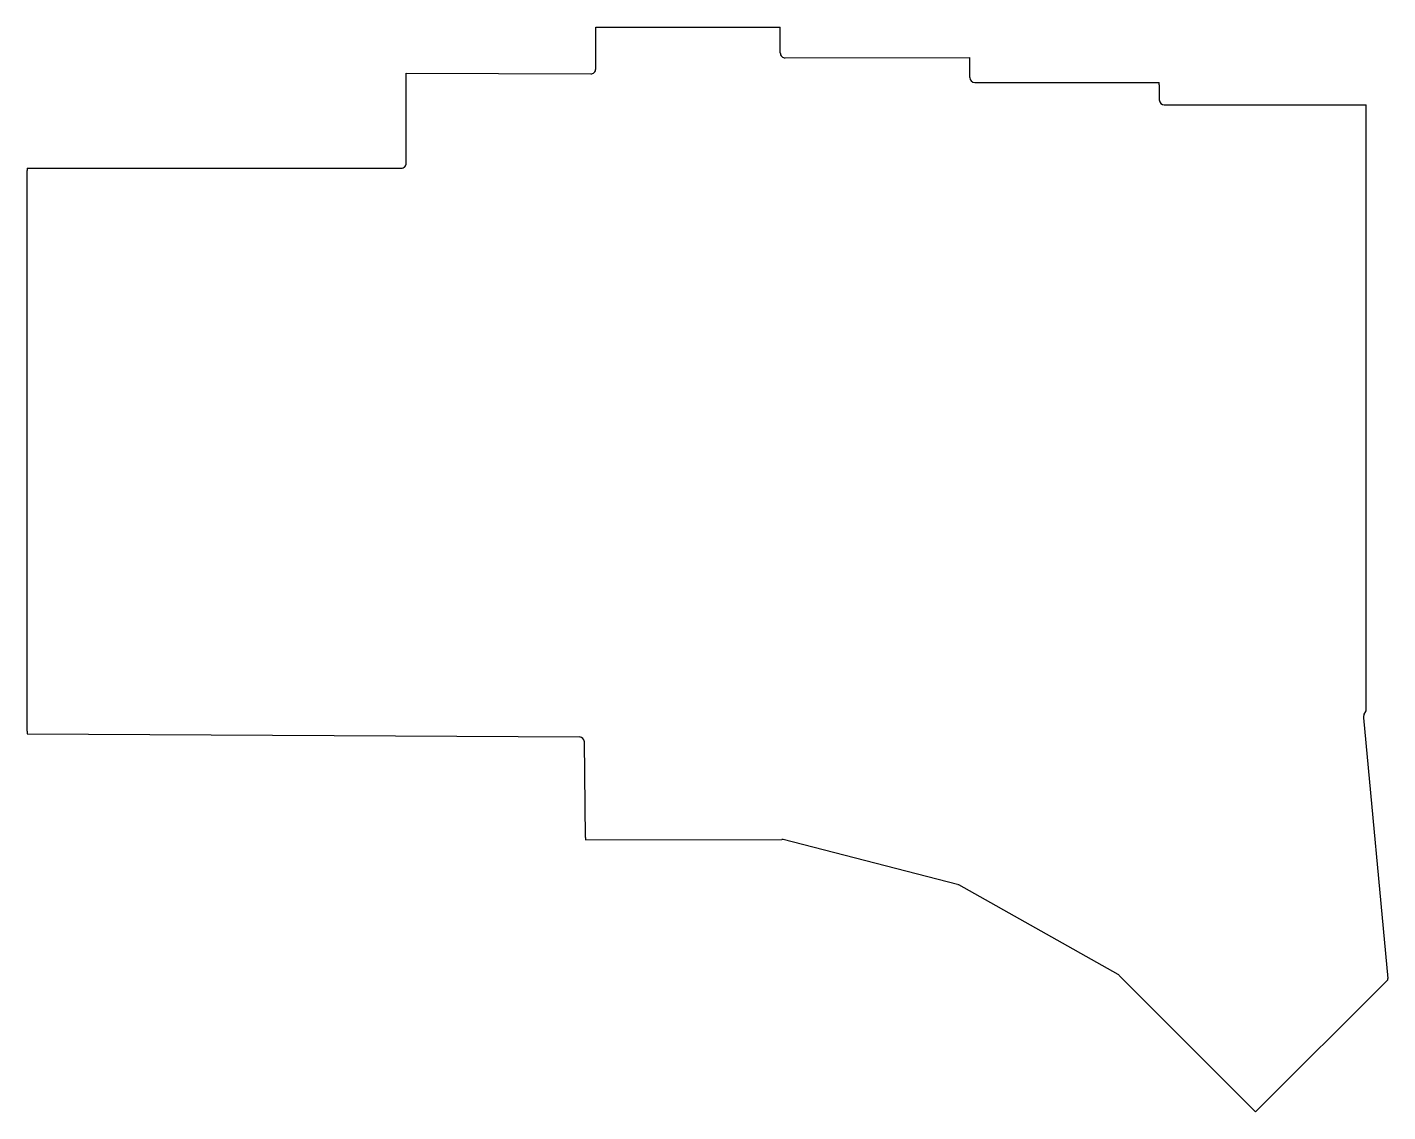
# Model space of a CAD drawing. Header units: millimetres. Extents: x 91 to 227, y -147 to -39.
import ezdxf

# ---------------------------------------------------------------- set-up
doc = ezdxf.new("R2010")
doc.units = ezdxf.units.MM

msp = doc.modelspace()

# ---------------------------------------------------------------- linework, layer by layer
at = {"linetype": 'CONTINUOUS'}
for p, q in [((147.83, -42.8), (147.83, -38.61)), ((147.83, -38.61), (166.33, -38.61)), ((166.33, -41.2), (166.33, -38.61)), ((166.83, -41.7), (185.33, -41.66)), ((185.33, -43.65), (185.33, -41.66)), ((128.83, -52.25), (128.83, -43.24)), ((128.83, -43.24), (147.33, -43.3)), ((185.83, -44.15), (204.33, -44.15)), ((204.33, -44.4), (204.33, -44.15)), ((204.33, -44.4), (204.33, -45.91)), ((204.83, -46.41), (225.08, -46.41)), ((225.08, -107.18), (225.08, -46.41)), ((90.83, -52.74), (90.83, -52.99)), ((90.83, -52.74), (128.33, -52.75)), ((90.83, -109.24), (90.83, -52.99)), ((224.85, -107.58), (225.08, -107.18)), ((224.79, -107.88), (227.23, -134.04)), ((90.83, -109.24), (90.83, -109.49)), ((90.83, -109.49), (146.2, -109.81)), ((146.81, -119.88), (146.69, -110.3)), ((146.81, -119.88), (146.81, -120.13)), ((146.81, -120.13), (166.48, -120.08)), ((184.11, -124.6), (166.61, -120.1)), ((200.2, -133.65), (184.23, -124.65)), ((200.31, -133.73), (213.99, -147.41)), ((213.99, -147.41), (227.24, -134.16)), ((227.24, -134.16), (227.23, -134.04))]:
    msp.add_line(p, q, dxfattribs=at)
for centre, start, end in [((166.83, -41.2), 180, 270.1307), ((147.33, -42.8), 269.8191, 0), ((185.83, -43.65), 180, 270), ((204.83, -45.91), 180.0254, 270), ((128.33, -52.25), 269.9849, 0), ((225.29, -107.83), 150, 185.3212), ((146.19, -110.31), 0.6943, 89.6717), ((166.48, -120.58), 75.5577, 90.1347), ((183.99, -125.09), 60.6045, 75.5577), ((199.96, -134.08), 45, 60.6045)]:
    msp.add_arc(centre, 0.5, start, end, dxfattribs=at)

doc.saveas('drawing.dxf')
